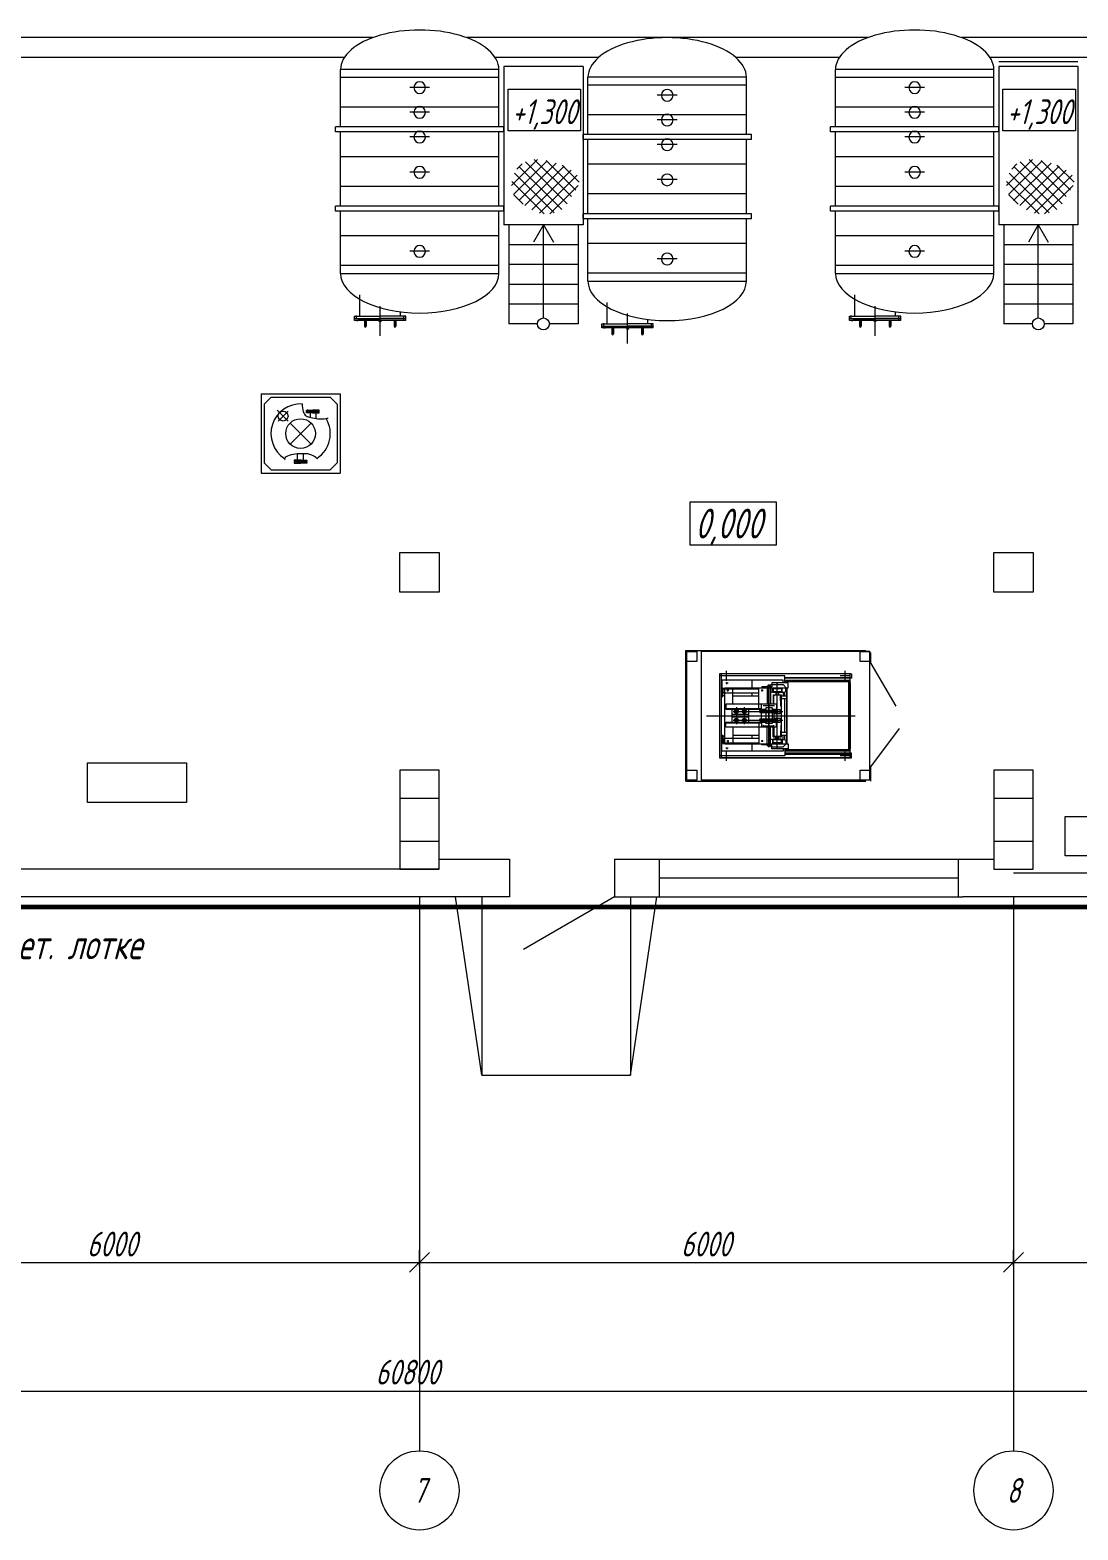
# Model space of a CAD drawing. Header units: millimetres. Extents: x 1337 to 8186, y 1899 to 5236.
# Drawn here: x 2327.1 to 2433, y 2461.1 to 2612.7 of the extents above; entities that cross this region are included whole.
import ezdxf
from ezdxf.enums import TextEntityAlignment as Align

# ---------------------------------------------------------------- set-up
doc = ezdxf.new("R2010")
doc.units = ezdxf.units.MM
for name, color, linetype, lineweight in [('Линия связи (Вновь)', 3, 'Continuous', 60), ('Строительный', 251, 'Continuous', 13), ('Текст', 2, 'Continuous', 25)]:
    doc.layers.add(name, color=color, linetype=linetype, lineweight=lineweight)
doc.styles.add('Simplex', font='simplex.shx', dxfattribs={"width": 0.7, "oblique": 15})

# ---------------------------------------------------------------- blocks, each defined once
blk = doc.blocks.new('A$C178B2837')
at = {"layer": 'Строительный', "ltscale": 100}
for p, q in [((346.46, 303.74), (200.29, 303.74)), ((396.46, 303.74), (355.9, 303.74)), ((421.46, 303.74), (405.9, 303.74)), ((343.56, 301.74), (198.29, 301.74)), ((369.25, 301.74), (358.79, 301.74)), ((393.56, 301.74), (383.11, 301.74)), ((418.56, 301.74), (408.79, 301.74)), ((343.18, 294.71), (343.18, 300.51)), ((359.18, 300.51), (343.18, 300.51)), ((359.18, 294.71), (359.18, 300.51)), ((367.68, 300.81), (359.68, 300.81)), ((359.68, 300.81), (359.68, 284.81)), ((367.68, 300.81), (367.68, 284.81)), ((393.18, 294.71), (393.18, 300.51)), ((409.18, 300.51), (393.18, 300.51)), ((409.18, 294.71), (409.18, 300.51)), ((417.67, 301.31), (409.67, 301.31)), ((417.67, 300.81), (409.67, 300.81)), ((409.67, 300.81), (409.67, 284.81)), ((417.67, 300.81), (417.67, 284.81)), ((359.18, 299.71), (343.18, 299.71)), ((352.18, 298.71), (350.18, 298.71)), ((368.18, 293.94), (368.18, 299.74)), ((384.18, 299.74), (368.18, 299.74)), ((384.18, 298.94), (368.18, 298.94)), ((384.18, 293.94), (384.18, 299.74)), ((409.18, 299.71), (393.18, 299.71)), ((402.18, 298.71), (400.18, 298.71)), ((360.1, 298.54), (367.43, 298.54)), ((360.1, 294.31), (360.1, 298.54)), ((367.43, 298.54), (367.43, 294.31)), ((377.18, 297.94), (375.18, 297.94)), ((410.09, 298.54), (417.42, 298.54)), ((410.09, 294.31), (410.09, 298.54)), ((417.42, 298.54), (417.42, 294.31)), ((359.18, 296.71), (343.18, 296.71)), ((352.18, 296.21), (350.18, 296.21)), ((384.18, 295.94), (368.18, 295.94)), ((409.18, 296.71), (393.18, 296.71)), ((402.18, 296.21), (400.18, 296.21)), ((342.68, 294.21), (342.68, 294.71)), ((359.68, 294.71), (342.68, 294.71)), ((359.68, 294.21), (342.68, 294.21)), ((343.18, 286.71), (343.18, 294.21)), ((359.18, 286.71), (359.18, 294.21)), ((359.68, 294.21), (359.68, 294.71)), ((367.43, 294.31), (360.1, 294.31)), ((377.18, 295.44), (375.18, 295.44)), ((392.68, 294.21), (392.68, 294.71)), ((409.68, 294.71), (392.68, 294.71)), ((409.68, 294.21), (392.68, 294.21)), ((393.18, 286.71), (393.18, 294.21)), ((409.18, 286.71), (409.18, 294.21)), ((409.68, 294.21), (409.68, 294.71)), ((417.42, 294.31), (410.09, 294.31)), ((352.18, 293.71), (350.18, 293.71)), ((367.68, 293.44), (367.68, 293.94)), ((384.68, 293.94), (367.68, 293.94)), ((384.68, 293.44), (367.68, 293.44)), ((368.18, 285.94), (368.18, 293.44)), ((377.18, 292.94), (375.18, 292.94)), ((384.18, 285.94), (384.18, 293.44)), ((384.68, 293.44), (384.68, 293.94)), ((402.18, 293.71), (400.18, 293.71)), ((359.18, 291.71), (343.18, 291.71)), ((360.45, 288.8), (363.08, 291.43)), ((360.67, 287.9), (364.07, 291.3)), ((361.18, 287.28), (364.97, 291.07)), ((361.85, 291.19), (366.09, 286.95)), ((362.74, 291.42), (366.5, 287.67)), ((363.96, 291.32), (366.94, 288.34)), ((409.18, 291.71), (393.18, 291.71)), ((410.44, 288.8), (413.07, 291.43)), ((410.66, 287.9), (414.06, 291.3)), ((411.17, 287.28), (414.96, 291.07)), ((411.84, 291.19), (416.08, 286.95)), ((412.73, 291.42), (416.49, 287.67)), ((413.95, 291.32), (416.93, 288.34)), ((352.18, 290.16), (350.18, 290.16)), ((360.74, 290.05), (364.77, 286.02)), ((360.99, 290.46), (361.52, 290.99)), ((361.2, 290.71), (365.54, 286.38)), ((361.81, 286.79), (365.77, 290.75)), ((362.49, 286.35), (366.49, 290.35)), ((363.28, 286.01), (367.09, 289.83)), ((365.56, 290.84), (367.29, 289.12)), ((384.18, 290.94), (368.18, 290.94)), ((402.18, 290.16), (400.18, 290.16)), ((410.73, 290.05), (414.76, 286.02)), ((410.98, 290.46), (411.51, 290.99)), ((411.19, 290.71), (415.53, 286.38)), ((411.8, 286.79), (415.76, 290.75)), ((412.48, 286.35), (416.48, 290.35)), ((413.27, 286.01), (417.08, 289.83)), ((415.55, 290.84), (417.28, 289.12)), ((359.18, 288.71), (343.18, 288.71)), ((360.48, 289.2), (363.75, 285.92)), ((364.32, 285.93), (367.2, 288.81)), ((377.18, 289.39), (375.18, 289.39)), ((409.18, 288.71), (393.18, 288.71)), ((410.47, 289.2), (413.74, 285.92)), ((414.31, 285.93), (417.19, 288.81)), ((342.68, 286.21), (342.68, 286.71)), ((359.68, 286.71), (342.68, 286.71)), ((359.68, 286.21), (359.68, 286.71)), ((360.69, 287.86), (361.63, 286.92)), ((384.18, 287.94), (368.18, 287.94)), ((392.68, 286.21), (392.68, 286.71)), ((409.68, 286.71), (392.68, 286.71)), ((409.68, 286.21), (409.68, 286.71)), ((410.68, 287.86), (411.62, 286.92)), ((359.68, 286.21), (342.68, 286.21)), ((343.18, 279.91), (343.18, 286.21)), ((359.18, 279.91), (359.18, 286.21)), ((367.68, 285.44), (367.68, 285.94)), ((384.68, 285.94), (367.68, 285.94)), ((384.68, 285.44), (367.68, 285.44)), ((368.18, 279.14), (368.18, 285.44)), ((384.18, 279.14), (384.18, 285.44)), ((384.68, 285.44), (384.68, 285.94)), ((409.68, 286.21), (392.68, 286.21)), ((393.18, 279.91), (393.18, 286.21)), ((409.18, 279.91), (409.18, 286.21)), ((359.18, 283.71), (343.18, 283.71)), ((367.68, 284.81), (359.68, 284.81)), ((360.18, 284.81), (360.18, 274.81)), ((363.68, 284.81), (362.68, 283.07)), ((363.68, 275.41), (363.68, 284.81)), ((363.68, 284.81), (364.68, 283.07)), ((367.18, 284.81), (367.18, 274.81)), ((409.18, 283.71), (393.18, 283.71)), ((417.67, 284.81), (409.67, 284.81)), ((410.17, 284.81), (410.17, 274.81)), ((413.67, 284.81), (412.67, 283.07)), ((413.67, 275.41), (413.67, 284.81)), ((413.67, 284.81), (414.67, 283.07)), ((417.17, 284.81), (417.17, 274.81)), ((352.18, 282.16), (350.18, 282.16)), ((367.18, 282.81), (360.18, 282.81)), ((384.18, 282.94), (368.18, 282.94)), ((402.18, 282.16), (400.18, 282.16)), ((417.17, 282.81), (410.17, 282.81)), ((359.18, 280.71), (343.18, 280.71)), ((367.18, 280.81), (360.18, 280.81)), ((377.18, 281.39), (375.18, 281.39)), ((409.18, 280.71), (393.18, 280.71)), ((417.17, 280.81), (410.17, 280.81)), ((343.18, 279.91), (359.18, 279.91)), ((384.18, 279.94), (368.18, 279.94)), ((368.18, 279.14), (384.18, 279.14)), ((393.18, 279.91), (409.18, 279.91)), ((345.12, 275.59), (345.12, 277.75)), ((367.18, 278.81), (360.18, 278.81)), ((395.12, 275.59), (395.12, 277.75)), ((417.17, 278.81), (410.17, 278.81)), ((347.18, 273.59), (347.18, 276.62)), ((349.24, 275.59), (349.24, 276.07)), ((367.18, 276.81), (360.18, 276.81)), ((370.12, 274.82), (370.12, 276.98)), ((397.18, 273.59), (397.18, 276.62)), ((399.24, 275.59), (399.24, 276.07)), ((417.17, 276.81), (410.17, 276.81)), ((344.58, 275.37), (344.58, 275.59)), ((344.58, 275.59), (347.18, 275.59)), ((344.58, 275.37), (347.18, 275.37)), ((349.78, 275.33), (344.58, 275.33)), ((344.58, 275.17), (344.58, 275.33)), ((349.78, 275.17), (344.58, 275.17)), ((344.78, 275.17), (344.64, 275.17)), ((344.78, 275.3), (344.78, 275.66)), ((344.78, 275.17), (344.92, 275.17)), ((344.92, 275.34), (344.92, 275.37)), ((344.92, 275.34), (347.18, 275.34)), ((344.96, 275.33), (344.96, 275.34)), ((345.6, 275.17), (345.6, 274.57)), ((345.68, 275.18), (345.68, 274.47)), ((345.76, 275.17), (345.76, 274.57)), ((347.28, 275.09), (347.08, 275.09)), ((349.78, 275.59), (347.18, 275.59)), ((349.78, 275.37), (347.18, 275.37)), ((349.44, 275.34), (347.18, 275.34)), ((348.6, 275.17), (348.6, 274.57)), ((348.68, 275.18), (348.68, 274.47)), ((348.76, 275.17), (348.76, 274.57)), ((349.39, 275.33), (349.39, 275.34)), ((349.44, 275.34), (349.44, 275.37)), ((349.58, 275.3), (349.58, 275.66)), ((349.58, 275.14), (349.58, 275.35)), ((349.78, 275.37), (349.78, 275.59)), ((349.78, 275.17), (349.78, 275.33)), ((363.08, 274.81), (360.18, 274.81)), ((367.18, 274.81), (364.28, 274.81)), ((369.58, 274.6), (369.58, 274.82)), ((369.58, 274.82), (372.18, 274.82)), ((369.58, 274.6), (372.18, 274.6)), ((374.78, 274.56), (369.58, 274.56)), ((369.58, 274.4), (369.58, 274.56)), ((374.78, 274.4), (369.58, 274.4)), ((369.78, 274.4), (369.64, 274.4)), ((369.78, 274.53), (369.78, 274.89)), ((369.78, 274.4), (369.92, 274.4)), ((369.92, 274.57), (369.92, 274.6)), ((369.92, 274.57), (372.18, 274.57)), ((369.96, 274.56), (369.96, 274.57)), ((370.6, 274.4), (370.6, 273.8)), ((370.68, 274.41), (370.68, 273.7)), ((370.76, 274.4), (370.76, 273.8)), ((372.18, 272.82), (372.18, 275.85)), ((374.78, 274.82), (372.18, 274.82)), ((374.78, 274.6), (372.18, 274.6)), ((374.44, 274.57), (372.18, 274.57)), ((373.6, 274.4), (373.6, 273.8)), ((373.68, 274.41), (373.68, 273.7)), ((373.76, 274.4), (373.76, 273.8)), ((374.24, 274.82), (374.24, 275.3)), ((374.39, 274.56), (374.39, 274.57)), ((374.44, 274.57), (374.44, 274.6)), ((374.58, 274.53), (374.58, 274.89)), ((374.58, 274.37), (374.58, 274.58)), ((374.78, 274.6), (374.78, 274.82)), ((374.78, 274.4), (374.78, 274.56)), ((394.58, 275.37), (394.58, 275.59)), ((394.58, 275.59), (397.18, 275.59)), ((394.58, 275.37), (397.18, 275.37)), ((399.78, 275.33), (394.58, 275.33)), ((394.58, 275.17), (394.58, 275.33)), ((399.78, 275.17), (394.58, 275.17)), ((394.78, 275.17), (394.64, 275.17)), ((394.78, 275.3), (394.78, 275.66)), ((394.78, 275.17), (394.92, 275.17)), ((394.92, 275.34), (394.92, 275.37)), ((394.92, 275.34), (397.18, 275.34)), ((394.96, 275.33), (394.96, 275.34)), ((395.6, 275.17), (395.6, 274.57)), ((395.68, 275.18), (395.68, 274.47)), ((395.76, 275.17), (395.76, 274.57)), ((397.28, 275.09), (397.08, 275.09)), ((399.78, 275.59), (397.18, 275.59)), ((399.78, 275.37), (397.18, 275.37)), ((399.44, 275.34), (397.18, 275.34)), ((398.6, 275.17), (398.6, 274.57)), ((398.68, 275.18), (398.68, 274.47)), ((398.76, 275.17), (398.76, 274.57)), ((399.39, 275.33), (399.39, 275.34)), ((399.44, 275.34), (399.44, 275.37)), ((399.58, 275.3), (399.58, 275.66)), ((399.58, 275.14), (399.58, 275.35)), ((399.78, 275.37), (399.78, 275.59)), ((399.78, 275.17), (399.78, 275.33)), ((413.07, 274.81), (410.17, 274.81)), ((417.17, 274.81), (414.27, 274.81)), ((372.28, 274.32), (372.08, 274.32)), ((335.15, 267.73), (335.15, 259.73)), ((335.15, 267.73), (343.15, 267.73)), ((336.18, 267.4), (335.48, 266.7)), ((336.18, 267.4), (342.12, 267.4)), ((342.83, 266.7), (342.12, 267.4)), ((343.15, 267.73), (343.15, 259.73)), ((335.48, 266.7), (335.48, 260.76)), ((337.89, 264.99), (336.79, 266.09)), ((337.88, 265.99), (336.89, 265)), ((339.76, 265.97), (339.76, 266.11)), ((339.76, 266.11), (340.4, 266.11)), ((340.84, 265.97), (339.76, 265.97)), ((339.76, 265.83), (339.76, 265.93)), ((339.76, 265.93), (340.4, 265.93)), ((340.46, 265.83), (339.76, 265.83)), ((339.86, 266.16), (339.86, 265.78)), ((339.97, 265.93), (339.97, 265.97)), ((340.1, 265.93), (339.97, 265.93)), ((340.1, 265.83), (340.1, 265.36)), ((340.34, 265.83), (341.04, 265.83)), ((341.04, 266.11), (340.4, 266.11)), ((341.04, 265.93), (340.4, 265.93)), ((340.7, 265.83), (340.7, 265.25)), ((340.84, 265.93), (340.84, 265.97)), ((340.84, 265.97), (341.04, 265.97)), ((340.94, 266.16), (340.94, 265.78)), ((341.04, 265.97), (341.04, 266.11)), ((341.04, 265.83), (341.04, 265.93)), ((342.83, 266.7), (342.83, 260.76)), ((340.21, 262.67), (338.09, 264.79)), ((340.21, 264.79), (338.09, 262.67)), ((336.18, 260.05), (335.48, 260.76)), ((339.21, 261.03), (338.51, 261.03)), ((338.51, 261.03), (338.51, 260.93)), ((338.51, 260.93), (339.15, 260.93)), ((338.72, 260.89), (338.51, 260.89)), ((338.51, 260.89), (338.51, 260.75)), ((338.51, 260.75), (339.15, 260.75)), ((338.61, 260.7), (338.61, 261.08)), ((338.72, 260.93), (338.72, 260.89)), ((338.72, 260.89), (339.79, 260.89)), ((338.85, 261.03), (338.85, 261.67)), ((339.09, 261.03), (339.79, 261.03)), ((339.79, 260.93), (339.15, 260.93)), ((339.79, 260.75), (339.15, 260.75)), ((339.45, 261.03), (339.45, 261.67)), ((339.45, 260.93), (339.59, 260.93)), ((339.59, 260.93), (339.59, 260.89)), ((339.69, 260.7), (339.69, 261.08)), ((339.79, 261.03), (339.79, 260.93)), ((339.79, 260.89), (339.79, 260.75)), ((342.83, 260.76), (342.12, 260.05)), ((335.15, 259.73), (343.15, 259.73)), ((336.18, 260.05), (342.12, 260.05)), ((378.5, 256.82), (387.19, 256.82)), ((378.5, 252.45), (378.5, 256.82)), ((387.19, 256.82), (387.19, 252.45)), ((349.16, 247.71), (349.16, 251.71)), ((349.16, 251.71), (353.16, 251.71)), ((353.16, 251.71), (353.16, 247.71)), ((387.19, 252.45), (378.5, 252.45)), ((409.16, 247.71), (409.16, 251.71)), ((409.16, 251.71), (413.16, 251.71)), ((413.16, 251.71), (413.16, 247.71)), ((353.16, 247.71), (349.16, 247.71)), ((413.16, 247.71), (409.16, 247.71)), ((378.06, 241.81), (396.26, 241.81)), ((378.06, 228.61), (378.06, 241.81)), ((378.16, 241.71), (379.16, 241.71)), ((378.16, 240.71), (378.16, 241.71)), ((378.16, 229.16), (378.16, 241.16)), ((379.16, 241.71), (379.16, 240.71)), ((396.66, 241.71), (379.66, 241.71)), ((379.66, 228.71), (379.66, 241.71)), ((395.66, 241.71), (396.66, 241.71)), ((395.66, 240.71), (395.66, 241.71)), ((396.66, 228.71), (396.66, 241.71)), ((396.66, 241.71), (396.66, 240.71)), ((396.76, 240.51), (396.76, 241.56)), ((379.16, 240.71), (378.16, 240.71)), ((382.16, 238.76), (382.16, 239.76)), ((394.16, 238.76), (394.16, 239.76)), ((396.66, 240.71), (395.66, 240.71)), ((396.76, 240.51), (399.26, 236.18)), ((394.75, 239.46), (381.46, 239.46)), ((381.46, 239.46), (381.46, 230.97)), ((388.07, 239.24), (381.46, 239.24)), ((394.66, 239.46), (381.66, 239.46)), ((381.66, 230.96), (381.66, 239.46)), ((382.66, 239.26), (381.66, 239.26)), ((387.88, 238.8), (381.69, 238.8)), ((381.69, 238.8), (381.69, 237.23)), ((381.8, 237.16), (381.8, 238)), ((381.8, 238), (382.01, 238)), ((382.01, 238.04), (388.41, 238.04)), ((382.01, 232.38), (382.01, 238.04)), ((382.34, 238.5), (382.12, 238.5)), ((382.33, 238.5), (382.12, 238.5)), ((382.22, 238.42), (382.22, 238.61)), ((382.22, 238.41), (382.22, 238.59)), ((382.81, 236.38), (382.81, 238.04)), ((384.78, 238.04), (384.78, 238.8)), ((385.44, 235.94), (385.44, 238.04)), ((386.76, 238.15), (385.74, 238.15)), ((385.74, 238.15), (385.74, 238.04)), ((386.62, 238.22), (386.27, 238.22)), ((386.27, 238.22), (386.27, 238.15)), ((386.27, 238.04), (386.27, 236.38)), ((386.56, 238.29), (386.34, 238.29)), ((386.34, 238.29), (386.34, 238.22)), ((386.45, 232.05), (386.45, 238.37)), ((386.45, 238.37), (386.45, 232.05)), ((386.56, 238.22), (386.67, 238.36)), ((386.56, 238.29), (386.56, 238.22)), ((386.62, 238.15), (386.62, 238.22)), ((386.62, 238.04), (386.62, 236.38)), ((386.67, 238.36), (387.88, 238.36)), ((388.41, 238.54), (386.76, 238.54)), ((386.76, 238.54), (386.76, 238.15)), ((386.81, 237.6), (386.81, 238.04)), ((386.9, 237.99), (386.87, 237.94)), ((387.69, 237.99), (386.9, 237.99)), ((387.08, 237.94), (387.08, 237.99)), ((387.3, 231.84), (387.3, 238.58)), ((387.51, 237.94), (387.51, 237.99)), ((387.69, 237.99), (387.72, 237.94)), ((387.78, 237.6), (387.78, 238.04)), ((387.88, 238.54), (387.88, 238.8)), ((387.88, 238.36), (388.2, 238.04)), ((388.07, 238.54), (388.07, 239.24)), ((388.07, 239.09), (394.81, 239.09)), ((394.81, 239), (388.07, 239)), ((394.59, 238.78), (388.15, 238.78)), ((394.59, 238.71), (388.15, 238.71)), ((394.59, 238.64), (388.15, 238.64)), ((388.16, 237.71), (388.16, 238.04)), ((388.22, 238.04), (388.22, 232.38)), ((388.27, 238.04), (388.27, 232.38)), ((388.41, 238.04), (388.41, 238.54)), ((394.66, 239.26), (393.66, 239.26)), ((394.52, 231.87), (394.52, 238.56)), ((394.59, 231.71), (394.59, 238.71)), ((394.66, 230.96), (394.66, 239.46)), ((394.66, 238.56), (394.66, 231.87)), ((394.81, 239.46), (394.81, 239)), ((381.69, 237.23), (381.73, 237.16)), ((381.73, 237.16), (381.73, 237.95)), ((381.73, 237.95), (381.8, 237.95)), ((381.73, 237.16), (381.8, 237.16)), ((381.8, 237.26), (382.01, 237.26)), ((381.82, 237.61), (381.82, 237.94)), ((381.82, 237.94), (385.44, 237.94)), ((381.92, 237.51), (381.82, 237.61)), ((385.44, 237.51), (381.92, 237.51)), ((382.42, 237.77), (382.21, 237.77)), ((382.31, 237.68), (382.31, 237.87)), ((385.44, 237.19), (382.81, 237.19)), ((384.78, 237.19), (384.78, 237.51)), ((385.88, 237.77), (385.66, 237.77)), ((385.77, 237.67), (385.77, 237.86)), ((386.81, 237.6), (386.62, 237.6)), ((386.81, 237.6), (386.85, 237.6)), ((386.85, 237.6), (386.87, 237.64)), ((386.87, 237.94), (386.87, 237.64)), ((387.72, 237.94), (386.87, 237.94)), ((386.9, 237.58), (386.87, 237.64)), ((387.72, 237.64), (386.87, 237.64)), ((386.89, 237.34), (386.89, 236.38)), ((386.89, 237.34), (387.72, 237.34)), ((387.69, 237.58), (386.9, 237.58)), ((386.94, 236.38), (386.96, 237.24)), ((386.96, 237.24), (387.01, 237.3)), ((387.58, 237.3), (387.01, 237.3)), ((387.15, 237.58), (387.15, 237.34)), ((387.44, 237.58), (387.44, 237.34)), ((387.63, 237.24), (387.58, 237.3)), ((387.65, 236.17), (387.63, 237.24)), ((387.69, 237.58), (387.72, 237.64)), ((387.72, 237.94), (387.72, 237.64)), ((387.74, 237.6), (387.72, 237.64)), ((387.72, 233.09), (387.72, 237.34)), ((388.22, 237.21), (387.72, 237.21)), ((388.22, 236.91), (387.72, 236.91)), ((387.78, 237.6), (387.74, 237.6)), ((387.78, 237.6), (388.06, 237.6)), ((387.89, 237.6), (387.89, 237.21)), ((388.06, 237.6), (388.16, 237.71)), ((388.06, 237.21), (388.06, 237.6)), ((388.06, 233.52), (388.06, 236.91)), ((380.16, 235.21), (395.16, 235.21)), ((381.46, 235.21), (394.99, 235.21)), ((387.21, 236.38), (382.1, 236.38)), ((382.1, 236.38), (382.1, 235.87)), ((382.1, 235.94), (385.71, 235.94)), ((382.1, 235.87), (385.71, 235.87)), ((382.75, 234.56), (382.75, 235.87)), ((384.38, 235.34), (382.75, 235.34)), ((384.38, 235.09), (382.75, 235.09)), ((382.86, 235.66), (387.85, 235.66)), ((383.09, 235.8), (383.01, 235.65)), ((383.01, 235.65), (383.09, 235.51)), ((383.25, 235.8), (383.09, 235.8)), ((383.09, 235.51), (383.25, 235.51)), ((383.17, 236.07), (383.17, 234.36)), ((383.34, 235.66), (383.25, 235.8)), ((383.25, 235.51), (383.34, 235.66)), ((383.89, 235.8), (383.81, 235.65)), ((383.81, 235.65), (383.89, 235.51)), ((384.05, 235.8), (383.89, 235.8)), ((383.89, 235.51), (384.05, 235.51)), ((383.97, 236.07), (383.97, 234.36)), ((384.14, 235.66), (384.05, 235.8)), ((384.05, 235.51), (384.14, 235.66)), ((384.38, 235.87), (384.38, 234.56)), ((385.55, 235.75), (385.55, 235.78)), ((385.55, 235.78), (387.35, 235.78)), ((385.64, 235.72), (385.55, 235.75)), ((385.64, 235.59), (385.55, 235.57)), ((385.55, 235.57), (385.55, 235.53)), ((385.55, 235.53), (387.35, 235.53)), ((385.64, 235.72), (387.25, 235.72)), ((385.64, 235.72), (385.64, 235.59)), ((385.64, 235.59), (387.25, 235.59)), ((385.71, 235.87), (385.71, 236.38)), ((385.71, 235.87), (386.13, 235.87)), ((385.71, 234.98), (385.71, 235.44)), ((385.86, 236.24), (387.01, 236.24)), ((385.92, 236.3), (385.92, 236.18)), ((386.77, 236.01), (386.13, 236.01)), ((386.13, 236.01), (386.13, 235.78)), ((386.13, 235.53), (386.13, 234.9)), ((386.77, 236.01), (386.77, 235.78)), ((386.77, 235.87), (387.21, 235.87)), ((386.77, 235.53), (386.77, 234.9)), ((386.94, 236.3), (386.94, 236.18)), ((386.94, 235.53), (386.94, 234.9)), ((387.05, 235.86), (387.58, 235.86)), ((387.05, 235.86), (387.05, 235.78)), ((387.05, 235.46), (387.05, 235.53)), ((387.05, 235.46), (387.58, 235.46)), ((387.05, 234.97), (387.58, 234.97)), ((387.05, 234.97), (387.05, 234.9)), ((387.21, 236.38), (387.21, 235.87)), ((387.25, 235.72), (387.35, 235.75)), ((387.25, 235.72), (387.25, 235.59)), ((387.25, 235.59), (387.35, 235.57)), ((387.35, 235.75), (387.35, 235.78)), ((387.35, 235.57), (387.35, 235.53)), ((387.58, 235.46), (387.58, 235.86)), ((387.58, 234.97), (387.58, 234.57)), ((387.65, 236.17), (387.72, 236.16)), ((382.1, 234.05), (382.1, 234.56)), ((382.1, 234.56), (385.71, 234.56)), ((382.1, 234.49), (385.71, 234.49)), ((387.21, 234.05), (382.1, 234.05)), ((382.81, 234.05), (382.81, 232.38)), ((382.86, 234.77), (387.85, 234.77)), ((383.09, 234.91), (383.01, 234.76)), ((383.01, 234.76), (383.09, 234.63)), ((383.25, 234.91), (383.09, 234.91)), ((383.09, 234.63), (383.25, 234.63)), ((383.34, 234.77), (383.25, 234.91)), ((383.25, 234.63), (383.34, 234.77)), ((383.89, 234.91), (383.81, 234.76)), ((383.81, 234.76), (383.89, 234.63)), ((384.05, 234.91), (383.89, 234.91)), ((383.89, 234.63), (384.05, 234.63)), ((384.14, 234.77), (384.05, 234.91)), ((384.05, 234.63), (384.14, 234.77)), ((385.44, 234.49), (385.44, 232.38)), ((385.55, 234.86), (385.55, 234.9)), ((385.55, 234.9), (387.35, 234.9)), ((385.64, 234.83), (385.55, 234.86)), ((385.64, 234.7), (385.55, 234.68)), ((385.55, 234.68), (385.55, 234.64)), ((385.55, 234.64), (387.35, 234.64)), ((385.64, 234.83), (387.25, 234.83)), ((385.64, 234.7), (385.64, 234.83)), ((385.64, 234.7), (387.25, 234.7)), ((385.71, 234.56), (385.71, 234.05)), ((385.71, 234.56), (386.13, 234.56)), ((385.84, 234.19), (387, 234.19)), ((385.92, 234.13), (385.92, 234.25)), ((386.13, 234.64), (386.13, 234.39)), ((386.77, 234.42), (386.13, 234.42)), ((386.27, 232.38), (386.27, 234.05)), ((386.62, 232.38), (386.62, 234.05)), ((386.77, 234.64), (386.77, 234.42)), ((386.77, 234.56), (387.21, 234.56)), ((386.89, 233.09), (386.89, 234.05)), ((386.94, 234.13), (386.94, 234.25)), ((386.94, 234.05), (386.96, 233.19)), ((387.05, 234.57), (387.05, 234.64)), ((387.05, 234.57), (387.58, 234.57)), ((387.21, 234.05), (387.21, 234.56)), ((387.25, 234.83), (387.35, 234.86)), ((387.25, 234.7), (387.25, 234.83)), ((387.25, 234.7), (387.35, 234.68)), ((387.35, 234.86), (387.35, 234.9)), ((387.35, 234.68), (387.35, 234.64)), ((387.65, 234.25), (387.63, 233.19)), ((387.65, 234.25), (387.72, 234.27)), ((388.22, 233.52), (387.72, 233.52)), ((396.66, 229.91), (399.66, 233.92)), ((381.69, 233.2), (381.73, 233.26)), ((381.69, 231.63), (381.69, 233.2)), ((381.73, 233.26), (381.8, 233.26)), ((381.73, 233.26), (381.73, 232.48)), ((381.73, 232.48), (381.8, 232.48)), ((381.8, 233.26), (381.8, 232.42)), ((381.8, 233.17), (382.01, 233.17)), ((381.8, 232.42), (382.01, 232.42)), ((381.92, 232.92), (381.82, 232.82)), ((381.82, 232.82), (381.82, 232.49)), ((381.82, 232.49), (385.44, 232.49)), ((385.44, 232.92), (381.92, 232.92)), ((382.01, 232.38), (388.41, 232.38)), ((382.33, 231.93), (382.12, 231.93)), ((382.42, 232.65), (382.21, 232.65)), ((382.22, 232.02), (382.22, 231.83)), ((382.31, 232.75), (382.31, 232.56)), ((385.44, 233.23), (382.81, 233.23)), ((384.78, 232.92), (384.78, 233.23)), ((384.78, 231.63), (384.78, 232.38)), ((385.88, 232.66), (385.66, 232.66)), ((385.74, 232.28), (385.74, 232.38)), ((386.76, 232.28), (385.74, 232.28)), ((385.77, 232.76), (385.77, 232.57)), ((386.27, 232.21), (386.27, 232.28)), ((386.62, 232.21), (386.27, 232.21)), ((386.34, 232.14), (386.34, 232.21)), ((386.56, 232.14), (386.34, 232.14)), ((386.56, 232.14), (386.56, 232.21)), ((386.56, 232.21), (386.67, 232.07)), ((386.81, 232.82), (386.62, 232.82)), ((386.62, 232.28), (386.62, 232.21)), ((386.67, 232.07), (387.88, 232.07)), ((386.76, 231.89), (386.76, 232.28)), ((386.81, 232.82), (386.85, 232.82)), ((386.81, 232.82), (386.81, 232.38)), ((386.85, 232.82), (386.87, 232.79)), ((386.9, 232.84), (386.87, 232.79)), ((386.87, 232.49), (386.87, 232.79)), ((387.72, 232.79), (386.87, 232.79)), ((386.9, 232.44), (386.87, 232.49)), ((387.72, 232.49), (386.87, 232.49)), ((386.89, 233.09), (387.72, 233.09)), ((387.69, 232.84), (386.9, 232.84)), ((387.69, 232.44), (386.9, 232.44)), ((386.96, 233.19), (387.01, 233.13)), ((387.58, 233.13), (387.01, 233.13)), ((387.08, 232.49), (387.08, 232.44)), ((387.15, 232.84), (387.15, 233.09)), ((387.44, 232.84), (387.44, 233.09)), ((387.51, 232.49), (387.51, 232.44)), ((387.63, 233.19), (387.58, 233.13)), ((387.69, 232.84), (387.72, 232.79)), ((387.69, 232.44), (387.72, 232.49)), ((388.22, 233.22), (387.72, 233.22)), ((387.74, 232.82), (387.72, 232.79)), ((387.72, 232.49), (387.72, 232.79)), ((387.78, 232.82), (387.74, 232.82)), ((387.78, 232.82), (387.78, 232.38)), ((387.78, 232.82), (388.06, 232.82)), ((387.88, 232.07), (388.2, 232.38)), ((387.89, 232.82), (387.89, 233.22)), ((388.06, 232.82), (388.06, 233.22)), ((388.06, 232.82), (388.16, 232.72)), ((388.16, 232.72), (388.16, 232.38)), ((388.41, 232.38), (388.41, 231.89)), ((317.63, 230.45), (327.63, 230.45)), ((317.63, 226.45), (317.63, 230.45)), ((327.63, 230.45), (327.63, 226.45)), ((388.07, 231.18), (381.46, 231.18)), ((381.46, 230.97), (394.81, 230.97)), ((382.66, 231.16), (381.66, 231.16)), ((394.66, 230.96), (381.66, 230.96)), ((387.88, 231.63), (381.69, 231.63)), ((382.16, 230.66), (382.16, 231.66)), ((388.41, 231.89), (386.76, 231.89)), ((387.88, 231.89), (387.88, 231.63)), ((388.07, 231.89), (388.07, 231.18)), ((394.81, 231.43), (388.07, 231.43)), ((388.07, 231.34), (394.81, 231.34)), ((394.59, 231.78), (388.15, 231.78)), ((394.59, 231.71), (388.15, 231.71)), ((394.59, 231.64), (388.15, 231.64)), ((394.66, 231.16), (393.66, 231.16)), ((394.16, 230.66), (394.16, 231.66)), ((394.81, 230.97), (394.81, 231.43)), ((353.16, 229.71), (349.16, 229.71)), ((349.16, 229.71), (349.16, 219.71)), ((353.16, 219.71), (353.16, 229.71)), ((378.16, 229.71), (379.16, 229.71)), ((378.16, 228.71), (378.16, 229.71)), ((379.16, 229.71), (379.16, 228.71)), ((395.66, 229.71), (396.66, 229.71)), ((395.66, 228.71), (395.66, 229.71)), ((396.66, 229.71), (396.66, 228.71)), ((396.76, 228.61), (396.76, 230.05)), ((413.16, 229.71), (409.16, 229.71)), ((409.16, 229.71), (409.16, 219.71)), ((413.16, 219.71), (413.16, 229.71)), ((378.06, 228.61), (396.26, 228.61)), ((379.16, 228.71), (378.16, 228.71)), ((396.66, 228.71), (379.66, 228.71)), ((394.66, 228.71), (381.66, 228.71)), ((396.66, 228.71), (395.66, 228.71)), ((327.63, 226.45), (317.63, 226.45)), ((349.16, 226.89), (353.16, 226.89)), ((409.16, 226.89), (413.16, 226.89)), ((416.38, 225.05), (426.38, 225.05)), ((416.38, 221.05), (416.38, 225.05)), ((349.16, 222.54), (353.16, 222.54)), ((409.16, 222.54), (413.16, 222.54)), ((353.16, 220.71), (360.26, 220.71)), ((360.26, 220.71), (360.26, 216.91)), ((370.86, 220.71), (370.86, 216.91)), ((370.86, 220.71), (409.16, 220.71)), ((375.36, 220.71), (375.36, 216.91)), ((405.56, 220.71), (405.56, 216.91)), ((426.38, 221.05), (416.38, 221.05)), ((353.16, 219.71), (231.16, 219.71)), ((349.16, 219.71), (353.16, 219.71)), ((405.56, 218.81), (375.36, 218.81)), ((409.16, 219.71), (413.16, 219.71)), ((471.16, 219.31), (411.16, 219.31)), ((360.26, 216.91), (226.06, 216.91)), ((351.16, 216.91), (351.16, 160.94)), ((357.47, 198.91), (354.81, 216.91)), ((357.47, 216.91), (357.47, 198.91)), ((370.86, 216.91), (361.68, 211.61)), ((370.86, 216.91), (406.06, 216.91)), ((372.47, 216.91), (372.47, 198.91)), ((372.47, 198.91), (375.12, 216.91)), ((511.46, 216.91), (406.06, 216.91)), ((411.16, 216.91), (411.16, 160.94)), ((357.47, 198.91), (372.47, 198.91)), ((352.16, 180.98), (350.16, 178.98)), ((350.16, 178.98), (352.16, 180.98)), ((351.16, 179.6), (351.16, 181.23)), ((351.16, 179.6), (351.16, 181.23)), ((412.16, 180.98), (410.16, 178.98)), ((410.16, 178.98), (412.16, 180.98)), ((411.16, 179.6), (411.16, 181.23)), ((411.16, 179.6), (411.16, 181.23)), ((289.16, 179.98), (353.16, 179.98)), ((349.16, 179.98), (413.16, 179.98)), ((409.16, 179.98), (473.16, 179.98)), ((657.16, 166.94), (45.16, 166.94))]:
    blk.add_line(p, q, dxfattribs=at)
for centre, radius in [((347.18, 275.09), 0.08), ((363.68, 274.81), 0.6), ((372.18, 274.32), 0.08), ((397.18, 275.09), 0.08), ((413.67, 274.81), 0.6), ((337.38, 265.5), 0.5), ((339.15, 263.73), 1.5), ((388.14, 238.71), 0.0701), ((394.59, 238.71), 0.0701), ((394.59, 238.56), 0.0701), ((383.17, 235.66), 0.201), ((383.17, 234.77), 0.201), ((383.17, 235.66), 0.0936), ((383.97, 235.66), 0.201), ((383.97, 234.77), 0.201), ((383.97, 235.66), 0.0936), ((387.3, 235.66), 0.0439), ((383.17, 234.77), 0.0936), ((383.97, 234.77), 0.0936), ((387.3, 234.77), 0.0439), ((394.59, 231.87), 0.0701), ((388.14, 231.71), 0.0701), ((394.59, 231.71), 0.0701), ((351.16, 156.94), 4), ((411.16, 156.94), 4)]:
    blk.add_circle(centre, radius, dxfattribs=at)
for centre, radius, start, end in [((345.68, 274.57), 0.08, 180, 0), ((348.68, 274.57), 0.08, 180, 0), ((395.68, 274.57), 0.08, 180, 0), ((398.68, 274.57), 0.08, 180, 0), ((370.68, 273.8), 0.08, 180, 0), ((373.68, 273.8), 0.08, 180, 0), ((339.15, 263.73), 3, 86.8883, 237.379), ((339.15, 263.73), 3, 303.3936, 30.4581)]:
    blk.add_arc(centre, radius, start, end, dxfattribs=at)
for centre, start_param, end_param in [((351.18, 300.51), 0, 3.141593), ((376.18, 299.74), 0, 3.141593), ((401.18, 300.51), 0, 3.141593), ((351.18, 279.91), 3.141593, 6.283185), ((376.18, 279.14), 3.141593, 6.283185), ((401.18, 279.91), 3.141593, 6.283185)]:
    blk.add_ellipse(centre, major_axis=(8, 0), ratio=0.5, start_param=start_param, end_param=end_param, dxfattribs=at)
for points in [[(351.77, 298.69), (351.74, 299.47), (350.62, 299.47), (350.59, 298.69)], [(350.59, 298.69), (350.62, 297.91), (351.74, 297.9), (351.77, 298.69)], [(376.77, 297.92), (376.74, 298.7), (375.62, 298.7), (375.59, 297.92)], [(401.77, 298.69), (401.74, 299.47), (400.62, 299.47), (400.59, 298.69)], [(400.59, 298.69), (400.62, 297.91), (401.74, 297.9), (401.77, 298.69)], [(375.59, 297.92), (375.62, 297.13), (376.74, 297.13), (376.77, 297.92)], [(351.77, 296.19), (351.74, 296.97), (350.62, 296.97), (350.59, 296.19)], [(350.59, 296.19), (350.62, 295.41), (351.74, 295.4), (351.77, 296.19)], [(376.77, 295.42), (376.74, 296.2), (375.62, 296.2), (375.59, 295.42)], [(401.77, 296.19), (401.74, 296.97), (400.62, 296.97), (400.59, 296.19)], [(400.59, 296.19), (400.62, 295.41), (401.74, 295.4), (401.77, 296.19)], [(351.77, 293.69), (351.74, 294.47), (350.62, 294.47), (350.59, 293.69)], [(375.59, 295.42), (375.62, 294.63), (376.74, 294.63), (376.77, 295.42)], [(401.77, 293.69), (401.74, 294.47), (400.62, 294.47), (400.59, 293.69)], [(350.59, 293.69), (350.62, 292.91), (351.74, 292.9), (351.77, 293.69)], [(376.77, 292.92), (376.74, 293.7), (375.62, 293.7), (375.59, 292.92)], [(375.59, 292.92), (375.62, 292.13), (376.74, 292.13), (376.77, 292.92)], [(400.59, 293.69), (400.62, 292.91), (401.74, 292.9), (401.77, 293.69)], [(351.77, 290.14), (351.74, 290.92), (350.62, 290.92), (350.59, 290.14)], [(350.59, 290.14), (350.62, 289.36), (351.74, 289.35), (351.77, 290.14)], [(376.77, 289.37), (376.74, 290.15), (375.62, 290.15), (375.59, 289.37)], [(401.77, 290.14), (401.74, 290.92), (400.62, 290.92), (400.59, 290.14)], [(400.59, 290.14), (400.62, 289.36), (401.74, 289.35), (401.77, 290.14)], [(375.59, 289.37), (375.62, 288.58), (376.74, 288.58), (376.77, 289.37)], [(351.77, 282.14), (351.74, 282.92), (350.62, 282.92), (350.59, 282.14)], [(350.59, 282.14), (350.62, 281.36), (351.74, 281.35), (351.77, 282.14)], [(376.77, 281.37), (376.74, 282.15), (375.62, 282.15), (375.59, 281.37)], [(401.77, 282.14), (401.74, 282.92), (400.62, 282.92), (400.59, 282.14)], [(400.59, 282.14), (400.62, 281.36), (401.74, 281.35), (401.77, 282.14)], [(375.59, 281.37), (375.62, 280.58), (376.74, 280.58), (376.77, 281.37)]]:
    blk.add_open_spline(points, degree=3, dxfattribs=at)
for points in [[(339.32, 266.73), (339.42, 265.93), (339.71, 265.52), (340.19, 265.35), (340.88, 265.23), (341.74, 265.25), (341.94, 265.3)], [(340.8, 261.22), (340.28, 261.55), (339.88, 261.67), (339.25, 261.67), (338.79, 261.67), (337.98, 261.51), (337.54, 261.2), (337.54, 261.08)]]:
    blk.add_spline(points, degree=3, dxfattribs=at)
at = {"layer": 'Строительный', "ltscale": 100, "style": 'Simplex', "oblique": 15, "width": 0.7}
for s, height, p in [('+1,300', 2.5, (360.5, 295)), ('+1,300', 2.5, (410.49, 295)), ('0,000', 3, (379.01, 253.14)), ('6000', 2.5, (317.57, 180.58)), ('6000', 2.5, (377.57, 180.58)), ('60800', 2.5, (346.72, 167.64))]:
    blk.add_text(s, height=height, dxfattribs=at).set_placement(p)
for s, p in [('7', (351.16, 156.94)), ('8', (411.16, 156.94))]:
    blk.add_text(s, height=2.5, dxfattribs=at).set_placement(p, align=Align.MIDDLE_CENTER)

msp = doc.modelspace()

# ---------------------------------------------------------------- linework, layer by layer
at = {"layer": 'Линия связи (Вновь)'}
msp.add_line((2249.5, 2524.11), (2533.61, 2524.11), dxfattribs=at)

# ---------------------------------------------------------------- block references
msp.add_blockref('A$C178B2837', (2015.33, 2308.2), dxfattribs=at)

# ---------------------------------------------------------------- next in the draw order: texts
at = {"layer": 'Текст', "ltscale": 100, "insert": (2329.75, 2518.81), "char_height": 3, "attachment_point": 8, "style": 'Simplex', "bg_fill": 3, "box_fill_scale": 1.2, "bg_fill_color": 256, "bg_fill_transparency": 0}
msp.add_mtext_dynamic_manual_height_columns('в мет. лотке', width=27.7638, gutter_width=12.5, heights=[0], dxfattribs=at)

doc.saveas('drawing.dxf')
